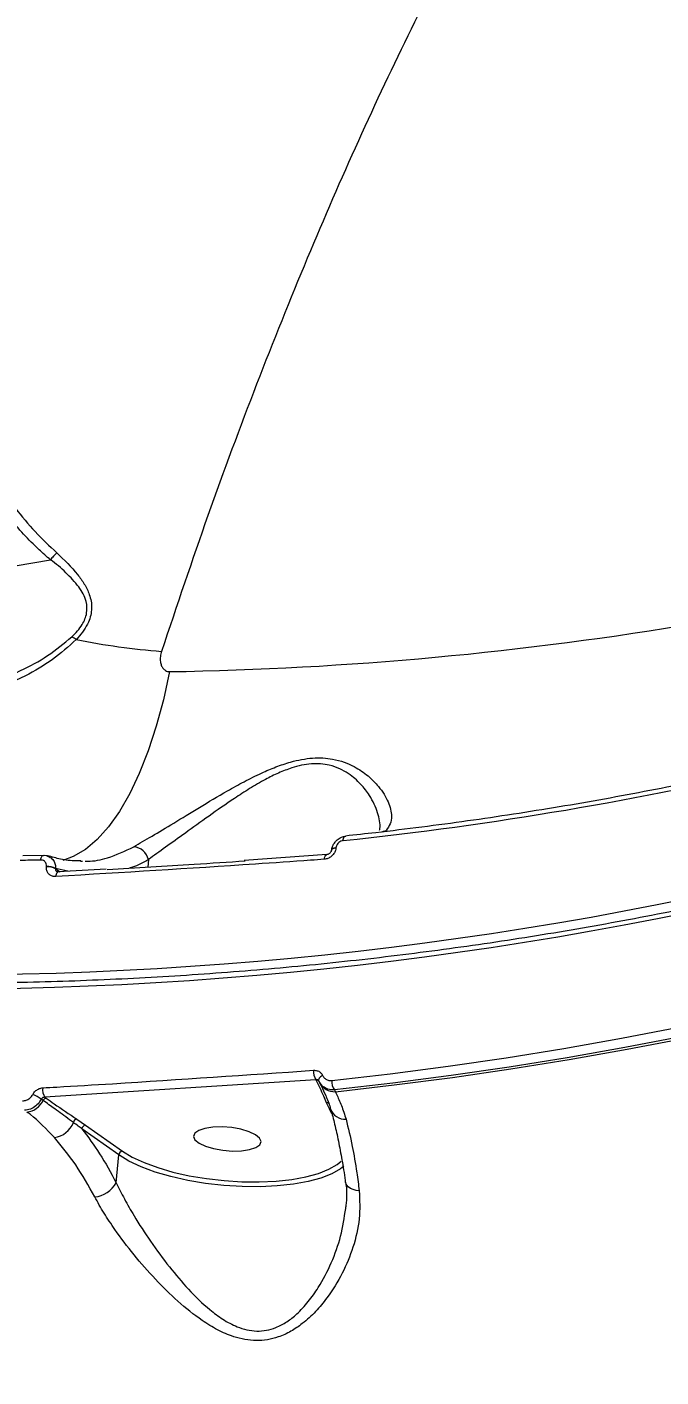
# Model space of a CAD drawing. Header units: millimetres. Extents: x -7245 to 6306, y -6696 to 5973.
# Drawn here: x 1715.5 to 1799.7, y -2420.9 to -2241.6 of the extents above; entities that cross this region are included whole.
import ezdxf

# ---------------------------------------------------------------- set-up
doc = ezdxf.new("R2010")
doc.units = ezdxf.units.MM
for name, color, linetype in [('DIKOM_ОБЪЕКТ', 7, 'Continuous'), ('DIKOM_РАЗМЕР_ЗОНА', 7, 'Continuous'), ('DIKOM_РАЗМЕР_ОБЪЕКТА', 7, 'Continuous')]:
    doc.layers.add(name, color=color, linetype=linetype)
doc.styles.add('style1', font='arial.ttf', dxfattribs={"width": 0.8})
doc.dimstyles.new('1-50', dxfattribs={"dimtxt": 300, "dimasz": 200, "dimexe": 100, "dimexo": 0, "dimgap": 100, "dimtad": 1, "dimtxsty": 'style1', "dimcen": 200, "dimclrd": 7, "dimclre": 7, "dimclrt": 7, "dimadec": 1, "dimazin": 2, "dimtfac": 1, "dimtmove": 0, "dimatfit": 2, "dimfxl": 0, "dimlwd": 25, "dimlwe": 18, "dimarcsym": 0})

# ---------------------------------------------------------------- blocks, each defined once
blk = doc.blocks.new('*D10')
at = {"layer": 'Defpoints', "color": 0, "transparency": 16777216}
for p in [(-4365.71, 2792.53), (4306.16, 475.6), (4306.16, -5965.27)]:
    blk.add_point(p, dxfattribs=at)
at = {"layer": 'DIKOM_РАЗМЕР_ОБЪЕКТА', "color": 7, "lineweight": 18, "transparency": 16777216}
for p, q in [((-4365.71, 2792.53), (-4365.71, -6065.27)), ((4306.16, 475.6), (4306.16, -6065.27))]:
    blk.add_line(p, q, dxfattribs=at)
at = {"layer": 'DIKOM_РАЗМЕР_ОБЪЕКТА', "color": 7, "lineweight": 25, "transparency": 16777216}
blk.add_line((-4165.71, -5965.27), (4106.16, -5965.27), dxfattribs=at)
at = {"layer": 'DIKOM_РАЗМЕР_ОБЪЕКТА', "color": 7, "transparency": 16777216}
for points in [[(-4165.71, -5931.93), (-4165.71, -5998.6), (-4365.71, -5965.27)], [(4106.16, -5931.93), (4106.16, -5998.6), (4306.16, -5965.27)]]:
    blk.add_solid(points, dxfattribs=at)
at = {"layer": 'DIKOM_РАЗМЕР_ОБЪЕКТА', "color": 7, "transparency": 16777216, "insert": (-85.78, -5712.1), "char_height": 300, "attachment_point": 5, "style": 'style1'}
blk.add_mtext('8650', dxfattribs=at)
blk = doc.blocks.new('*D11')
at = {"layer": 'Defpoints', "color": 0, "transparency": 16777216}
for p in [(-3472.32, 4472.83), (-6199.73, -2928.86), (1850.21, -2928.86)]:
    blk.add_point(p, dxfattribs=at)
at = {"layer": 'DIKOM_РАЗМЕР_ОБЪЕКТА', "color": 7, "lineweight": 18, "transparency": 16777216}
for p, q in [((-3472.32, 4472.83), (-6299.73, 4472.83)), ((1850.21, -2928.86), (-6299.73, -2928.86))]:
    blk.add_line(p, q, dxfattribs=at)
at = {"layer": 'DIKOM_РАЗМЕР_ОБЪЕКТА', "color": 7, "lineweight": 25, "transparency": 16777216}
blk.add_line((-6199.73, 4272.83), (-6199.73, -2728.86), dxfattribs=at)
at = {"layer": 'DIKOM_РАЗМЕР_ОБЪЕКТА', "color": 7, "transparency": 16777216}
for points in [[(-6233.06, 4272.83), (-6166.39, 4272.83), (-6199.73, 4472.83)], [(-6233.06, -2728.86), (-6166.39, -2728.86), (-6199.73, -2928.86)]]:
    blk.add_solid(points, dxfattribs=at)
at = {"layer": 'DIKOM_РАЗМЕР_ОБЪЕКТА', "color": 7, "transparency": 16777216, "insert": (-6452.9, 984.54), "char_height": 300, "attachment_point": 5, "rotation": 90, "style": 'style1'}
blk.add_mtext('7400', dxfattribs=at)
blk = doc.blocks.new('*D12')
at = {"layer": 'Defpoints', "color": 0, "transparency": 16777216}
for p in [(-5865.71, 123.34), (6306.18, -91.92), (6306.18, -6596.14)]:
    blk.add_point(p, dxfattribs=at)
at = {"layer": 'DIKOM_РАЗМЕР_ЗОНА', "color": 7, "lineweight": 18, "transparency": 16777216}
for p, q in [((-5865.71, 123.34), (-5865.71, -6696.14)), ((6306.18, -91.92), (6306.18, -6696.14))]:
    blk.add_line(p, q, dxfattribs=at)
at = {"layer": 'DIKOM_РАЗМЕР_ЗОНА', "color": 7, "lineweight": 25, "transparency": 16777216}
blk.add_line((-5665.71, -6596.14), (6106.18, -6596.14), dxfattribs=at)
at = {"layer": 'DIKOM_РАЗМЕР_ЗОНА', "color": 7, "transparency": 16777216}
for points in [[(-5665.71, -6562.81), (-5665.71, -6629.48), (-5865.71, -6596.14)], [(6106.18, -6562.81), (6106.18, -6629.48), (6306.18, -6596.14)]]:
    blk.add_solid(points, dxfattribs=at)
at = {"layer": 'DIKOM_РАЗМЕР_ЗОНА', "color": 7, "transparency": 16777216, "insert": (-71.19, -6342.97), "char_height": 300, "attachment_point": 5, "style": 'style1'}
blk.add_mtext('12150', dxfattribs=at)
blk = doc.blocks.new('*D13')
at = {"layer": 'Defpoints', "color": 0, "transparency": 16777216}
for p in [(-4231.86, 5972.83), (-6795, -4928.88), (1792.4, -4928.88)]:
    blk.add_point(p, dxfattribs=at)
at = {"layer": 'DIKOM_РАЗМЕР_ЗОНА', "color": 7, "lineweight": 18, "transparency": 16777216}
for p, q in [((-4231.86, 5972.83), (-6895, 5972.83)), ((1792.4, -4928.88), (-6895, -4928.88))]:
    blk.add_line(p, q, dxfattribs=at)
at = {"layer": 'DIKOM_РАЗМЕР_ЗОНА', "color": 7, "lineweight": 25, "transparency": 16777216}
blk.add_line((-6795, 5772.83), (-6795, -4728.88), dxfattribs=at)
at = {"layer": 'DIKOM_РАЗМЕР_ЗОНА', "color": 7, "transparency": 16777216}
for points in [[(-6828.33, 5772.83), (-6761.67, 5772.83), (-6795, 5972.83)], [(-6828.33, -4728.88), (-6761.67, -4728.88), (-6795, -4928.88)]]:
    blk.add_solid(points, dxfattribs=at)
at = {"layer": 'DIKOM_РАЗМЕР_ЗОНА', "color": 7, "transparency": 16777216, "insert": (-7048.17, 972.94), "char_height": 300, "attachment_point": 5, "rotation": 90, "style": 'style1'}
blk.add_mtext('10900', dxfattribs=at)

msp = doc.modelspace()

# ---------------------------------------------------------------- linework, layer by layer
at = {"layer": 'DIKOM_ОБЪЕКТ', "color": 7, "linetype": 'Continuous', "lineweight": 15}
for p, q in [((1692.634, -2316.805), (1718.598, -2312.41)), ((1717.626, -2351.664), (1714.933, -2351.719)), ((1731.605, -2352.207), (1731.515, -2353.205)), ((1755.288, -2351.545), (1744.331, -2352.318)), ((1755.916, -2350.95), (1755.913, -2350.984)), ((1756.519, -2350.664), (1756.516, -2350.689)), ((1718.07, -2353.161), (1718.073, -2353.137)), ((1719.277, -2353.409), (1719.274, -2353.434)), ((1719.274, -2353.434), (1719.88, -2353.824)), ((1720.898, -2353.767), (1719.277, -2353.409)), ((1726.009, -2353.479), (1719.616, -2353.839)), ((1722.604, -2352.407), (1722.855, -2352.412)), ((1753.869, -2381.45), (1717.86, -2383.778)), ((1753.891, -2381.495), (1753.869, -2381.45)), ((1754.262, -2381.673), (1754.336, -2381.82)), ((1756.319, -2382.788), (1756.441, -2383.033)), ((1717.624, -2384.209), (1717.374, -2384.032)), ((1717.86, -2383.778), (1718.038, -2383.903)), ((1755.642, -2385.324), (1755.276, -2384.51)), ((1755.979, -2385.995), (1755.642, -2385.324)), ((1722.103, -2386.683), (1723.262, -2387.47)), ((1727.676, -2391.441), (1722.784, -2387.988)), ((1723.262, -2387.47), (1728.153, -2390.924)), ((1727.344, -2395.138), (1727.676, -2391.441))]:
    msp.add_line(p, q, dxfattribs=at)
at = {"layer": 'DIKOM_ОБЪЕКТ', "color": 7, "linetype": 'Continuous', "lineweight": 15, "flags": 128}
for points in [[(1734.429, -2327.25), (1733.6, -2330.986), (1732.648, -2334.5), (1731.579, -2337.766), (1730.402, -2340.758), (1729.125, -2343.452), (1727.759, -2345.828), (1726.315, -2347.868), (1724.803, -2349.554), (1723.236, -2350.875), (1721.626, -2351.82), (1720.228, -2352.322)], [(1762.65, -2348.512), (1762.849, -2348.434), (1763.185, -2348.359)], [(1757.479, -2349.688), (1757.496, -2349.539), (1757.525, -2349.407), (1757.562, -2349.292), (1757.609, -2349.201), (1757.663, -2349.133), (1757.723, -2349.093), (1757.744, -2349.086)], [(1717.294, -2352.274), (1716.957, -2352.281), (1716.62, -2352.289), (1716.283, -2352.296), (1715.946, -2352.302), (1715.609, -2352.309), (1715.272, -2352.316), (1714.935, -2352.322), (1714.598, -2352.328)], [(1717.294, -2352.274), (1717.32, -2352.124), (1717.357, -2351.99), (1717.401, -2351.876), (1717.453, -2351.783), (1717.51, -2351.717), (1717.571, -2351.677), (1717.626, -2351.664)], [(1717.626, -2351.664), (1717.634, -2351.664), (1717.698, -2351.68)], [(1754.984, -2352.173), (1755.009, -2352.005), (1755.049, -2351.856), (1755.1, -2351.734), (1755.161, -2351.641), (1755.231, -2351.582), (1755.291, -2351.56)], [(1755.291, -2351.56), (1755.305, -2351.559), (1755.309, -2351.558)], [(1756.516, -2350.689), (1756.364, -2350.707), (1756.228, -2350.736), (1756.113, -2350.775), (1756.022, -2350.824), (1755.957, -2350.88), (1755.921, -2350.942), (1755.914, -2350.977)], [(1756.519, -2350.664), (1756.367, -2350.682), (1756.231, -2350.711), (1756.116, -2350.751), (1756.024, -2350.799), (1755.96, -2350.855), (1755.924, -2350.917), (1755.916, -2350.95)], [(1719.33, -2354.467), (1719.355, -2354.298), (1719.392, -2354.15), (1719.44, -2354.027), (1719.497, -2353.935), (1719.562, -2353.877), (1719.618, -2353.855)], [(1719.618, -2353.855), (1719.631, -2353.854), (1719.634, -2353.854)], [(1755.973, -2381.544), (1763.713, -2380.659), (1771.433, -2379.655), (1779.132, -2378.533), (1786.807, -2377.295), (1794.458, -2375.939), (1802.083, -2374.467), (1809.68, -2372.878), (1817.249, -2371.173)], [(1817.731, -2372.393), (1810.146, -2374.102), (1802.532, -2375.695), (1794.89, -2377.17), (1787.221, -2378.529), (1779.529, -2379.77), (1771.813, -2380.894), (1764.076, -2381.9), (1756.319, -2382.788)], [(1756.441, -2383.033), (1764.237, -2382.144), (1772.014, -2381.134), (1779.768, -2380.005), (1787.5, -2378.758), (1795.207, -2377.391), (1802.887, -2375.908), (1810.54, -2374.306), (1818.162, -2372.587)], [(1754.742, -2380.875), (1754.606, -2380.963), (1754.486, -2381.058), (1754.384, -2381.158), (1754.303, -2381.257), (1754.246, -2381.355), (1754.215, -2381.447), (1754.21, -2381.533), (1754.232, -2381.609)], [(1740.183, -2387.747), (1739.116, -2387.907), (1738.289, -2388.181), (1737.769, -2388.548), (1737.599, -2388.976), (1737.792, -2389.432), (1738.333, -2389.878), (1739.177, -2390.278), (1740.258, -2390.601), (1741.485, -2390.82), (1742.762, -2390.916), (1743.983, -2390.883), (1745.05, -2390.724), (1745.877, -2390.449), (1746.397, -2390.083), (1746.567, -2389.655), (1746.374, -2389.199), (1745.833, -2388.753), (1744.988, -2388.352), (1743.908, -2388.03), (1742.681, -2387.81), (1741.404, -2387.714), (1740.183, -2387.747)], [(1757.554, -2392.91), (1757.108, -2393.27), (1755.972, -2393.931), (1754.531, -2394.502), (1752.816, -2394.97), (1750.866, -2395.322), (1748.722, -2395.555), (1746.432, -2395.661), (1744.045, -2395.638), (1741.615, -2395.487), (1739.194, -2395.212), (1736.836, -2394.817), (1734.591, -2394.312), (1732.51, -2393.708), (1730.637, -2393.017), (1729.014, -2392.256), (1727.676, -2391.441)], [(1728.153, -2390.924), (1729.451, -2391.715), (1731.025, -2392.452), (1732.841, -2393.121), (1734.859, -2393.707), (1737.036, -2394.197), (1739.322, -2394.58), (1741.67, -2394.848), (1744.027, -2394.994), (1746.341, -2395.016), (1748.561, -2394.913), (1750.64, -2394.688), (1752.532, -2394.345), (1754.195, -2393.892), (1755.592, -2393.339), (1756.694, -2392.697), (1757.198, -2392.28)], [(1759.615, -2396.214), (1759.184, -2396.155), (1758.791, -2396.045), (1758.446, -2395.889), (1758.164, -2395.692), (1757.952, -2395.46), (1757.818, -2395.201), (1757.779, -2395.045)]]:
    msp.add_lwpolyline(points, dxfattribs=at)
at = {"layer": 'DIKOM_ОБЪЕКТ', "color": 7, "linetype": 'Continuous', "lineweight": 15}
for centre, radius, start, end in [((1726.762, -1860.615), 466.698, 270.94132, 288.27293), ((1703.633, -1873.957), 493.571, 262.95987, 296.2547), ((1703.34, -1874.186), 495.214, 262.96514, 296.24933), ((1719.541, -2326.195), 4.046, 52.28889, 61.95407), ((1741.086, -2226.597), 98.266, 258.80986, 265.48384), ((1706.899, -1872.156), 480.204, 276.04622, 283.16867), ((1729.496, -2352.669), 2.158, 12.352, 85.8187), ((1718.226, -2355.267), 2.111, 60.23206, 94.24473), ((1718.231, -2355.233), 2.102, 60.15979, 94.31211), ((1755.274, -2380.435), 1.734, 172.17211, 215.83871), ((1719.385, -2382.775), 1.825, 172.16998, 213.3631), ((1753.896, -2381.946), 0.451, 27.29651, 90.57793), ((1756.344, -2380.769), 2.266, 207.6079, 272.45055), ((1757.754, -2381.72), 1.789, 174.35687, 216.67097), ((1715.126, -2382.98), 2.784, 277.38811, 333.79345), ((1713.477, -2389.518), 6.729, 54.61415, 65.53627), ((1718.126, -2384.454), 0.558, 99.04181, 153.96534), ((1755.269, -2384.986), 0.476, 52.89421, 89.12679), ((1757.773, -2384.608), 2.095, 199.10838, 272.42121), ((1718.643, -2385.949), 3.227, 278.67529, 338.57546), ((1722.214, -2387.253), 0.58, 101.01018, 167.53323), ((1723.361, -2388.04), 0.579, 99.84031, 174.82423), ((1728.251, -2391.492), 0.576, 99.69457, 174.89323), ((1723.966, -2393.118), 3.936, 277.69015, 329.12209)]:
    msp.add_arc(centre, radius, start, end, dxfattribs=at)
for points, knots in [([(1796.819, -2096.321), (1796.442, -2096.399), (1793.158, -2097.076), (1786.96, -2099.606), (1778.251, -2103.967), (1769.585, -2109.659), (1760.831, -2116.615), (1752.016, -2124.909), (1743.167, -2134.533), (1734.481, -2145.277), (1725.984, -2157.078), (1717.696, -2169.851), (1709.482, -2183.802), (1701.377, -2198.937), (1693.409, -2215.227), (1686.08, -2231.593), (1679.369, -2247.824), (1673.247, -2263.747), (1667.324, -2280.304), (1661.619, -2297.459), (1656.193, -2315.026), (1651.071, -2332.915), (1646.741, -2349.156), (1644.181, -2359.568), (1643.139, -2363.807)], [0, 0, 0, 0, 0.0066639, 0.0580661, 0.1080183, 0.1580081, 0.20796, 0.2593627, 0.3108076, 0.3622106, 0.4121622, 0.4621529, 0.5121045, 0.5635072, 0.6149514, 0.6663554, 0.709828, 0.7533535, 0.7968779, 0.8408146, 0.8847524, 0.9275834, 0.9705119, 1, 1, 1, 1]), ([(1796.493, -2096.287), (1795.624, -2096.522), (1793.33, -2097.14), (1789.586, -2098.496), (1785.265, -2100.316), (1780.93, -2102.456), (1776.599, -2104.897), (1772.281, -2107.634), (1767.974, -2110.668), (1763.679, -2113.998), (1759.392, -2117.624), (1755.115, -2121.548), (1750.843, -2125.77), (1746.578, -2130.288), (1742.318, -2135.11), (1738.06, -2140.233), (1733.81, -2145.652), (1729.583, -2151.351), (1725.395, -2157.304), (1721.259, -2163.499), (1717.173, -2169.932), (1713.136, -2176.604), (1709.148, -2183.519), (1705.205, -2190.677), (1701.308, -2198.08), (1697.454, -2205.731), (1693.644, -2213.632), (1689.875, -2221.786), (1686.149, -2230.192), (1682.476, -2238.823), (1678.873, -2247.648), (1675.35, -2256.635), (1671.911, -2265.776), (1668.555, -2275.075), (1665.279, -2284.535), (1662.082, -2294.158), (1658.964, -2303.948), (1655.924, -2313.907), (1652.959, -2324.035), (1650.074, -2334.345), (1647.624, -2343.426), (1646.174, -2349.119), (1645.626, -2351.269)], [0, 0, 0, 0, 0.0155798, 0.0410894, 0.0667636, 0.0924692, 0.1180537, 0.1435397, 0.1689541, 0.1943221, 0.2196693, 0.2450228, 0.2704006, 0.2958288, 0.3213355, 0.3469479, 0.3726932, 0.3984898, 0.4241668, 0.4497198, 0.4751743, 0.5005599, 0.5259071, 0.5512427, 0.5765944, 0.601983, 0.6274384, 0.6529904, 0.6786655, 0.7044377, 0.7301473, 0.7557123, 0.7811733, 0.8065575, 0.8318938, 0.8572098, 0.882539, 0.9078972, 0.9333126, 0.9588178, 0.9844402, 1, 1, 1, 1]), ([(1871.783, -2132.853), (1871.209, -2132.862), (1868.122, -2132.907), (1862.37, -2134.172), (1854.453, -2136.737), (1846.321, -2140.687), (1837.975, -2145.947), (1829.534, -2152.514), (1821.205, -2160.208), (1813.057, -2168.892), (1805.12, -2178.445), (1797.172, -2189.117), (1789.245, -2200.918), (1781.37, -2213.827), (1773.769, -2227.479), (1766.462, -2241.782), (1759.46, -2256.643), (1752.607, -2272.379), (1745.94, -2288.988), (1739.459, -2306.382), (1735.385, -2318.501), (1733.348, -2324.558)], [0, 0, 0, 0, 0.0124737, 0.0671319, 0.1217456, 0.1783348, 0.2349238, 0.292325, 0.3497278, 0.4036402, 0.4575955, 0.5115092, 0.5669942, 0.6225232, 0.6780093, 0.730947, 0.7839237, 0.8368605, 0.8912267, 0.9456333, 1, 1, 1, 1]), ([(1694.311, -2249.976), (1696.12, -2245.509), (1699.737, -2236.575), (1705.364, -2223.757), (1711.122, -2211.346), (1715.076, -2203.511), (1717.053, -2199.594)], [0, 0, 0, 0, 0.2491249, 0.498243, 0.7491196, 1, 1, 1, 1]), ([(1718.055, -2200.186), (1716.095, -2204.071), (1712.174, -2211.839), (1706.438, -2224.199), (1700.806, -2237.024), (1697.169, -2246.008), (1695.35, -2250.5)], [0, 0, 0, 0, 0.249118, 0.498237, 0.7491228, 1, 1, 1, 1]), ([(1718.598, -2312.41), (1718.092, -2311.962), (1716.141, -2310.235), (1713.036, -2306.841), (1709.522, -2302.084), (1706.31, -2296.799), (1703.398, -2291.055), (1700.194, -2283.453), (1697.122, -2274.07), (1694.485, -2262.883), (1693.512, -2255.263), (1693.025, -2251.457)], [0, 0, 0, 0, 0.0310739, 0.1198424, 0.2089575, 0.2979304, 0.3968235, 0.4957395, 0.6636321, 0.8319667, 1, 1, 1, 1]), ([(1695.35, -2250.5), (1695.439, -2251.448), (1695.777, -2255.047), (1696.633, -2261.272), (1698.15, -2269.11), (1700.129, -2276.828), (1702.614, -2284.435), (1705.658, -2291.867), (1709.361, -2299.027), (1713.088, -2304.598), (1716.517, -2308.714), (1718.464, -2310.555), (1719.438, -2311.475)], [0, 0, 0, 0, 0.0419989, 0.1595241, 0.2774979, 0.3953163, 0.5131261, 0.6338718, 0.7545628, 0.8758666, 0.9379451, 1, 1, 1, 1]), ([(1718.606, -2312.406), (1718.605, -2312.407), (1718.603, -2312.408), (1718.601, -2312.41), (1718.599, -2312.41), (1718.598, -2312.41)], [0, 0, 0, 0, 0.3382809, 0.7969615, 1, 1, 1, 1]), ([(1719.438, -2311.475), (1719.413, -2311.498), (1719.267, -2311.632), (1718.971, -2311.935), (1718.735, -2312.239), (1718.606, -2312.406)], [0, 0, 0, 0, 0.0844637, 0.4973786, 1, 1, 1, 1]), ([(1721.443, -2322.625), (1721.943, -2322.105), (1722.843, -2321.169), (1723.53, -2319.488), (1723.417, -2317.696), (1722.383, -2315.86), (1720.674, -2314.092), (1719.352, -2312.904), (1718.607, -2312.407), (1718.606, -2312.406)], [0, 0, 0, 0, 0.1595306, 0.2875601, 0.4150503, 0.5934743, 0.7961976, 0.9997393, 1, 1, 1, 1]), ([(1719.438, -2311.475), (1720.419, -2312.407), (1721.79, -2313.709), (1723.134, -2315.611), (1723.868, -2317.08), (1724.201, -2318.818), (1723.705, -2320.866), (1722.748, -2322.209), (1722.093, -2322.912), (1722.016, -2322.995)], [0, 0, 0, 0, 0.2865143, 0.4002845, 0.5163167, 0.6574643, 0.799384, 0.9763458, 1, 1, 1, 1]), ([(1922.456, -2317.743), (1920.508, -2318.7), (1914.854, -2321.478), (1905.39, -2325.859), (1894.027, -2330.788), (1882.539, -2335.422), (1870.936, -2339.764), (1859.222, -2343.81), (1847.404, -2347.557), (1835.488, -2351.004), (1823.482, -2354.15), (1811.392, -2356.991), (1799.223, -2359.527), (1786.984, -2361.755), (1774.68, -2363.678), (1762.318, -2365.289), (1749.905, -2366.593), (1737.448, -2367.584), (1724.953, -2368.265), (1712.427, -2368.636), (1699.878, -2368.692), (1687.311, -2368.438), (1674.734, -2367.875), (1662.154, -2366.995), (1651.611, -2366.01), (1645.264, -2365.276), (1643.107, -2365.026)], [0, 0, 0, 0, 0.022819, 0.0662202, 0.1096225, 0.1530253, 0.1964285, 0.2398304, 0.283233, 0.3266353, 0.3700375, 0.4134399, 0.4568417, 0.5002438, 0.5436454, 0.5870472, 0.6304486, 0.6738492, 0.7172507, 0.7606515, 0.8040518, 0.8474527, 0.8908524, 0.9342527, 0.9776523, 1, 1, 1, 1]), ([(1722.016, -2322.995), (1720.992, -2323.912), (1718.919, -2325.772), (1714.84, -2328.139), (1710.002, -2330.169), (1704.759, -2331.345), (1699.719, -2331.573), (1695.364, -2330.989), (1691.405, -2329.717), (1688.164, -2328.036), (1685.355, -2325.939), (1683.285, -2323.884), (1682.194, -2322.4), (1681.773, -2321.828)], [0, 0, 0, 0, 0.0889126, 0.1801302, 0.3049745, 0.433459, 0.5379113, 0.6451567, 0.7294076, 0.815875, 0.8847767, 0.9555156, 1, 1, 1, 1]), ([(1704.915, -2330.173), (1706.358, -2329.909), (1709.687, -2329.3), (1714.124, -2327.444), (1718.288, -2325.243), (1720.393, -2323.497), (1721.443, -2322.625)], [0, 0, 0, 0, 0.2424135, 0.5593087, 0.7799781, 1, 1, 1, 1]), ([(1733.348, -2324.558), (1733.287, -2324.781), (1733.161, -2325.246), (1733.168, -2325.876), (1733.303, -2326.4), (1733.528, -2326.804), (1733.819, -2327.078), (1734.135, -2327.229), (1734.334, -2327.243), (1734.429, -2327.25)], [0, 0, 0, 0, 0.1944313, 0.4037389, 0.5538783, 0.6909988, 0.8350774, 0.9218754, 1, 1, 1, 1]), ([(1729.654, -2350.516), (1730.434, -2350.063), (1731.994, -2349.157), (1734.979, -2347.363), (1738.319, -2345.312), (1741.503, -2343.415), (1744.3, -2341.859), (1746.455, -2340.777), (1748.529, -2339.886), (1750.803, -2339.112), (1753.45, -2338.608), (1755.86, -2338.753), (1757.643, -2339.25), (1759.283, -2339.991), (1760.859, -2341.089), (1762.436, -2342.718), (1763.595, -2344.575), (1763.969, -2346.248), (1763.789, -2347.498), (1763.386, -2348.072), (1763.185, -2348.359)], [0, 0, 0, 0, 0.0727777, 0.1456255, 0.2220829, 0.2985145, 0.3409252, 0.3832912, 0.4164805, 0.4496071, 0.4986418, 0.5477875, 0.5808467, 0.6139635, 0.6710798, 0.7283144, 0.8132016, 0.8980754, 0.9490493, 1, 1, 1, 1]), ([(1762.311, -2348.299), (1762.324, -2348.232), (1762.459, -2347.537), (1762.137, -2345.993), (1761.227, -2343.956), (1759.855, -2342.162), (1758.499, -2340.952), (1757.043, -2340.124), (1755.475, -2339.564), (1753.295, -2339.375), (1750.9, -2339.893), (1748.857, -2340.697), (1746.981, -2341.634), (1745.027, -2342.78), (1742.487, -2344.427), (1739.589, -2346.464), (1736.541, -2348.669), (1733.792, -2350.653), (1732.339, -2351.685), (1731.605, -2352.207)], [0, 0, 0, 0, 0.0100128, 0.1042315, 0.2009174, 0.263452, 0.3272013, 0.362136, 0.3979408, 0.4490914, 0.5001675, 0.5351455, 0.5711478, 0.617498, 0.6645278, 0.7493872, 0.8361012, 0.9171131, 1, 1, 1, 1]), ([(1816.52, -2339.137), (1814.427, -2339.618), (1808.354, -2341.014), (1798.24, -2343.092), (1786.16, -2345.268), (1774.016, -2347.131), (1764.54, -2348.346), (1759.114, -2348.935), (1757.767, -2349.082)], [0, 0, 0, 0, 0.1082696, 0.3142021, 0.5201392, 0.7260739, 0.9320091, 1, 1, 1, 1]), ([(1723.205, -2352.419), (1723.318, -2352.422), (1724.322, -2352.45), (1726.52, -2351.989), (1728.5, -2351.058), (1729.654, -2350.516)], [0, 0, 0, 0, 0.0498961, 0.4463488, 1, 1, 1, 1]), ([(1755.94, -2351.05), (1755.972, -2350.854), (1756.038, -2350.44), (1756.335, -2349.942), (1756.737, -2349.528), (1757.228, -2349.212), (1757.645, -2349.135), (1757.854, -2349.097)], [0, 0, 0, 0, 0.2042004, 0.4301032, 0.5633545, 0.7802382, 1, 1, 1, 1]), ([(1757.479, -2349.688), (1757.477, -2349.689), (1757.376, -2349.705), (1757.171, -2349.753), (1756.929, -2349.911), (1756.726, -2350.117), (1756.574, -2350.365), (1756.537, -2350.567), (1756.519, -2350.664)], [0, 0, 0, 0, 0.0042944, 0.2197797, 0.4356186, 0.56815, 0.7936068, 1, 1, 1, 1]), ([(1718.073, -2353.137), (1718.074, -2353.121), (1718.085, -2353.004), (1718.062, -2352.789), (1717.949, -2352.567), (1717.774, -2352.397), (1717.563, -2352.289), (1717.377, -2352.278), (1717.294, -2352.274)], [0, 0, 0, 0, 0.033683, 0.252141, 0.4706684, 0.5980399, 0.8194239, 1, 1, 1, 1]), ([(1718.244, -2351.783), (1718.167, -2351.748), (1717.973, -2351.658), (1717.755, -2351.679), (1717.624, -2351.691)], [0, 0, 0, 0, 0.3984231, 1, 1, 1, 1]), ([(1718.205, -2351.749), (1718.371, -2351.814), (1718.639, -2351.92), (1718.976, -2352.259), (1719.218, -2352.7), (1719.287, -2353.138), (1719.278, -2353.377), (1719.277, -2353.409)], [0, 0, 0, 0, 0.2568057, 0.4161361, 0.6883231, 0.9581131, 1, 1, 1, 1]), ([(1722.621, -2352.359), (1722.405, -2352.371), (1721.527, -2352.42), (1720.065, -2352.227), (1718.8, -2351.859), (1718.229, -2351.693)], [0, 0, 0, 0, 0.1517365, 0.617411, 1, 1, 1, 1]), ([(1754.984, -2352.173), (1754.374, -2352.217), (1751.323, -2352.435), (1739.503, -2353.258), (1728.182, -2353.937), (1719.33, -2354.467)], [0, 0, 0, 0, 0.0517123, 0.2585587, 1, 1, 1, 1]), ([(1731.605, -2352.207), (1730.906, -2352.6), (1730.083, -2353.062), (1729.217, -2353.315), (1729.086, -2353.353)], [0, 0, 0, 0, 0.8490736, 1, 1, 1, 1]), ([(1756.516, -2350.689), (1756.5, -2350.787), (1756.459, -2351.04), (1756.259, -2351.439), (1755.908, -2351.819), (1755.463, -2352.093), (1755.143, -2352.147), (1754.984, -2352.173)], [0, 0, 0, 0, 0.1343142, 0.3470552, 0.5632382, 0.7818074, 1, 1, 1, 1]), ([(1755.911, -2350.975), (1755.908, -2351.003), (1755.902, -2351.061), (1755.851, -2351.182), (1755.765, -2351.308), (1755.644, -2351.424), (1755.504, -2351.509), (1755.378, -2351.552), (1755.327, -2351.553), (1755.307, -2351.554)], [0, 0, 0, 0, 0.1304391, 0.2716654, 0.4129963, 0.5650476, 0.7235307, 0.8948941, 1, 1, 1, 1]), ([(1719.33, -2354.467), (1719.171, -2354.461), (1718.853, -2354.448), (1718.453, -2354.228), (1718.173, -2353.889), (1718.053, -2353.51), (1718.065, -2353.259), (1718.07, -2353.161)], [0, 0, 0, 0, 0.2181978, 0.4367493, 0.6529197, 0.8657246, 1, 1, 1, 1]), ([(1719.274, -2353.434), (1719.271, -2353.466), (1719.264, -2353.548), (1719.313, -2353.678), (1719.393, -2353.778), (1719.459, -2353.812), (1719.475, -2353.82)], [0, 0, 0, 0, 0.2088874, 0.5427549, 0.8912999, 1, 1, 1, 1]), ([(1719.632, -2353.851), (1719.623, -2353.852), (1719.564, -2353.861), (1719.503, -2353.84), (1719.482, -2353.829), (1719.473, -2353.823)], [0, 0, 0, 0, 0.098825, 0.59532, 1, 1, 1, 1]), ([(1726.141, -2353.531), (1729.996, -2353.306), (1736.137, -2352.948), (1742.209, -2352.527), (1744.469, -2352.37)], [0, 0, 0, 0, 0.6277721, 1, 1, 1, 1]), ([(1717.577, -2382.526), (1718.195, -2382.49), (1721.285, -2382.307), (1733.334, -2381.586), (1744.669, -2380.808), (1753.557, -2380.199)], [0, 0, 0, 0, 0.0512307, 0.2561252, 1, 1, 1, 1]), ([(1753.557, -2380.199), (1753.598, -2380.197), (1753.794, -2380.19), (1754.131, -2380.26), (1754.515, -2380.491), (1754.666, -2380.747), (1754.742, -2380.875)], [0, 0, 0, 0, 0.0810927, 0.3908116, 0.6949195, 1, 1, 1, 1]), ([(1754.742, -2380.875), (1754.818, -2381.003), (1754.969, -2381.257), (1755.351, -2381.488), (1755.704, -2381.564), (1755.916, -2381.548), (1755.973, -2381.544)], [0, 0, 0, 0, 0.2952738, 0.5901597, 0.890088, 1, 1, 1, 1]), ([(1716.264, -2383.393), (1716.288, -2383.352), (1716.395, -2383.165), (1716.66, -2382.873), (1717.098, -2382.601), (1717.417, -2382.551), (1717.577, -2382.526)], [0, 0, 0, 0, 0.0856094, 0.3895592, 0.6949396, 1, 1, 1, 1]), ([(1754.232, -2381.609), (1754.208, -2381.57), (1754.159, -2381.49), (1754.041, -2381.437), (1753.94, -2381.432), (1753.881, -2381.447), (1753.869, -2381.45)], [0, 0, 0, 0, 0.286308, 0.589715, 0.9135843, 1, 1, 1, 1]), ([(1755.276, -2384.51), (1755.153, -2384.217), (1754.731, -2383.213), (1754.24, -2382.208), (1753.891, -2381.495)], [0, 0, 0, 0, 0.2911872, 1, 1, 1, 1]), ([(1756.319, -2382.788), (1756.222, -2382.792), (1755.86, -2382.804), (1755.262, -2382.66), (1754.614, -2382.254), (1754.359, -2381.824), (1754.232, -2381.609)], [0, 0, 0, 0, 0.1092701, 0.4079702, 0.7029882, 1, 1, 1, 1]), ([(1754.303, -2381.753), (1754.363, -2381.872), (1754.443, -2382.03), (1754.52, -2382.193), (1754.539, -2382.234)], [0, 0, 0, 0, 0.7502167, 1, 1, 1, 1]), ([(1754.432, -2382.019), (1754.484, -2382.123), (1754.708, -2382.573), (1755.199, -2383.63), (1755.631, -2384.617), (1755.778, -2385.241), (1755.791, -2385.296)], [0, 0, 0, 0, 0.1148942, 0.4972848, 0.9560901, 1, 1, 1, 1]), ([(1714.909, -2384.261), (1715.068, -2384.241), (1715.387, -2384.2), (1715.832, -2383.942), (1716.115, -2383.646), (1716.232, -2383.447), (1716.264, -2383.393)], [0, 0, 0, 0, 0.2970078, 0.5940493, 0.8897974, 1, 1, 1, 1]), ([(1717.374, -2384.032), (1717.322, -2384.123), (1717.129, -2384.456), (1716.663, -2384.952), (1715.94, -2385.396), (1715.421, -2385.473), (1715.162, -2385.511)], [0, 0, 0, 0, 0.1106604, 0.4063729, 0.7035088, 1, 1, 1, 1]), ([(1717.86, -2383.778), (1717.8, -2383.781), (1717.681, -2383.787), (1717.518, -2383.865), (1717.421, -2383.958), (1717.382, -2384.019), (1717.374, -2384.032)], [0, 0, 0, 0, 0.3131935, 0.6196915, 0.9177889, 1, 1, 1, 1]), ([(1721.647, -2387.128), (1721.479, -2387.004), (1720.639, -2386.388), (1719.301, -2385.403), (1718.139, -2384.576), (1717.624, -2384.209)], [0, 0, 0, 0, 0.1222956, 0.6114787, 1, 1, 1, 1]), ([(1718.038, -2383.903), (1718.389, -2384.149), (1719.712, -2385.079), (1721.09, -2386.004), (1722.103, -2386.683)], [0, 0, 0, 0, 0.2646854, 1, 1, 1, 1]), ([(1756.441, -2383.033), (1756.49, -2383.143), (1756.743, -2383.698), (1757.263, -2384.835), (1757.662, -2386.078), (1757.862, -2386.701)], [0, 0, 0, 0, 0.1088972, 0.5527978, 1, 1, 1, 1]), ([(1719.13, -2389.139), (1718.087, -2388.027), (1716.906, -2386.766), (1715.634, -2385.849), (1715.484, -2385.741)], [0, 0, 0, 0, 0.8821257, 1, 1, 1, 1]), ([(1755.793, -2385.316), (1755.803, -2385.348), (1755.995, -2385.942), (1756.351, -2387.356), (1756.855, -2389.564), (1757.32, -2392.087), (1757.626, -2393.928), (1757.762, -2394.977), (1757.771, -2395.045)], [0, 0, 0, 0, 0.013615, 0.2503391, 0.4917659, 0.7364055, 0.9829614, 1, 1, 1, 1]), ([(1722.784, -2387.988), (1722.623, -2387.861), (1722.251, -2387.571), (1721.865, -2387.288), (1721.647, -2387.128)], [0, 0, 0, 0, 0.4353765, 1, 1, 1, 1]), ([(1722.784, -2387.988), (1723.581, -2389.044), (1725.188, -2391.174), (1726.622, -2393.81), (1727.344, -2395.138)], [0, 0, 0, 0, 0.4960813, 1, 1, 1, 1]), ([(1757.862, -2386.701), (1758.145, -2387.855), (1758.663, -2389.967), (1759.228, -2393.294), (1759.507, -2395.401), (1759.615, -2396.214)], [0, 0, 0, 0, 0.4251059, 0.7780836, 1, 1, 1, 1]), ([(1724.493, -2397.019), (1723.666, -2395.544), (1721.994, -2392.56), (1720.092, -2390.288), (1719.13, -2389.139)], [0, 0, 0, 0, 0.4942269, 1, 1, 1, 1]), ([(1727.344, -2395.138), (1727.693, -2395.851), (1728.395, -2397.288), (1729.9, -2399.898), (1731.867, -2402.944), (1734.292, -2406.24), (1736.904, -2409.326), (1739.29, -2411.663), (1741.487, -2413.307), (1743.541, -2414.42), (1745.987, -2415.015), (1748.285, -2414.572), (1750.028, -2413.628), (1751.488, -2412.467), (1752.895, -2410.932), (1754.49, -2408.667), (1755.99, -2405.749), (1757.268, -2402.19), (1757.629, -2399.771), (1757.811, -2398.544)], [0, 0, 0, 0, 0.0509874, 0.1027715, 0.1814067, 0.2618676, 0.3357281, 0.4111411, 0.4528256, 0.4954574, 0.5491521, 0.6025723, 0.6361563, 0.6707743, 0.716643, 0.7632888, 0.8404147, 0.919107, 1, 1, 1, 1]), ([(1757.786, -2395.042), (1757.791, -2395.064), (1757.93, -2395.698), (1757.96, -2396.872), (1757.853, -2398.043), (1757.807, -2398.542)], [0, 0, 0, 0, 0.0204571, 0.582806, 1, 1, 1, 1]), ([(1759.615, -2396.214), (1759.671, -2397.444), (1759.785, -2399.907), (1758.895, -2403.629), (1757.442, -2407.184), (1755.688, -2410.043), (1753.852, -2412.264), (1752.231, -2413.762), (1750.556, -2414.897), (1748.543, -2415.83), (1745.935, -2416.273), (1743.155, -2415.75), (1740.769, -2414.704), (1738.258, -2413.16), (1735.475, -2410.921), (1732.47, -2407.938), (1729.652, -2404.716), (1727.401, -2401.733), (1725.676, -2399.15), (1724.887, -2397.729), (1724.493, -2397.019)], [0, 0, 0, 0, 0.0754472, 0.1510274, 0.2213842, 0.2917244, 0.3346623, 0.3775403, 0.4104214, 0.4432538, 0.4962439, 0.5490736, 0.5889827, 0.6289678, 0.6969429, 0.7650127, 0.8363538, 0.9076321, 0.9538238, 1, 1, 1, 1]), ([(1757.811, -2398.544), (1757.818, -2398.511), (1757.834, -2398.442), (1757.83, -2398.374), (1757.828, -2398.338)], [0, 0, 0, 0, 0.4668365, 1, 1, 1, 1])]:
    msp.add_open_spline(points, degree=3, knots=knots, dxfattribs=at)

# ---------------------------------------------------------------- dimensions: what is measured, and where the dimension line sits
at = {"layer": 'DIKOM_РАЗМЕР_ЗОНА'}
dim = msp.add_linear_dim(base=(-6795.001, -4928.879), p1=(-4231.865, 5972.834), p2=(1792.398, -4928.879), angle=90, text='10900', dimstyle='1-50', dxfattribs=at)
dim.commit()
dim.dimension.update_dxf_attribs({"geometry": '*D13', "text_midpoint": (-6795.001, 972.936), "dimtype": 160})
dim = msp.add_linear_dim(base=(6306.184, -6596.144), p1=(-5865.714, 123.344), p2=(6306.184, -91.922), text='12150', dimstyle='1-50', dxfattribs=at)
dim.commit()
dim.dimension.update_dxf_attribs({"geometry": '*D12', "text_midpoint": (-71.192, -6596.144), "dimtype": 160})
at = {"layer": 'DIKOM_РАЗМЕР_ОБЪЕКТА'}
dim = msp.add_linear_dim(base=(-6199.728, -2928.864), p1=(-3472.315, 4472.834), p2=(1850.213, -2928.864), angle=90, text='7400', dimstyle='1-50', dxfattribs=at)
dim.commit()
dim.dimension.update_dxf_attribs({"geometry": '*D11', "text_midpoint": (-6199.728, 984.539), "dimtype": 160})
dim = msp.add_linear_dim(base=(4306.158, -5965.268), p1=(-4365.714, 2792.532), p2=(4306.158, 475.605), text='8650', dimstyle='1-50', dxfattribs=at)
dim.commit()
dim.dimension.update_dxf_attribs({"geometry": '*D10', "text_midpoint": (-85.784, -5965.268), "dimtype": 160})

doc.saveas('drawing.dxf')
